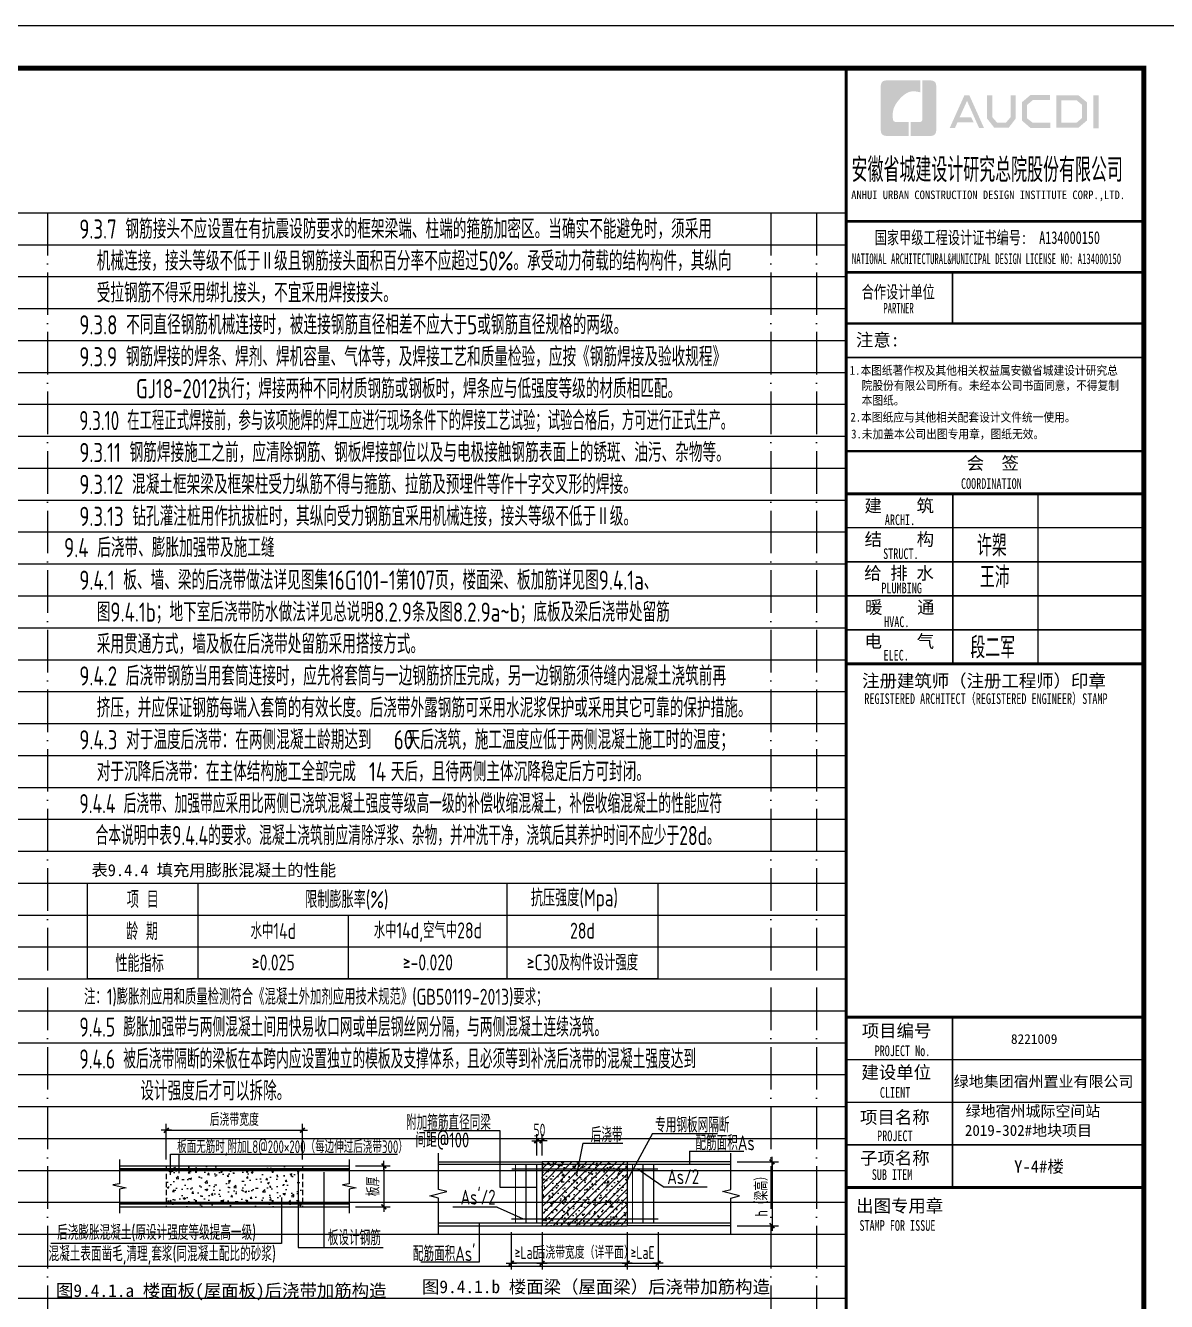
# Model space of a CAD drawing. Extents: x 826826 to 1642106, y -156213 to 399140.
# Drawn here: x 913611 to 940429, y 325363 to 355342 of the extents above; entities that cross this region are included whole.
import ezdxf
from ezdxf.enums import TextEntityAlignment as Align

# ---------------------------------------------------------------- set-up
doc = ezdxf.new("R2010")
doc.units = 0
doc.header["$LTSCALE"] = 1000
for name, pattern in [('D1', [14, 10, -2, 0, -2]), ('DASHED', [0.75, 0.5, -0.25]), ('HIDDEN2', [0.1875, 0.125, -0.0625])]:
    doc.linetypes.add(name, pattern=pattern)
doc.layers.get('0').update_dxf_attribs({"linetype": 'CONTINUOUS'})
doc.layers.get('DEFPOINTS').update_dxf_attribs({"linetype": 'CONTINUOUS'})
for name, color, linetype in [('C-SHET-TTLB', 11, 'CONTINUOUS'), ('PUB_TITLE', 4, 'CONTINUOUS'), ('S-DETL-DIM', 151, 'CONTINUOUS'), ('S-DETL-HATCH', 253, 'CONTINUOUS'), ('S-DETL-LINE1', 2, 'CONTINUOUS'), ('S-DETL-RBAR', 1, 'CONTINUOUS'), ('S-DETL-TEXT', 7, 'CONTINUOUS'), ('图签文字', 4, 'CONTINUOUS'), ('水平筋标注', 7, 'CONTINUOUS')]:
    doc.layers.add(name, color=color, linetype=linetype)
for name, color, linetype, lineweight in [('S-1-TEXT', 7, 'CONTINUOUS', 18), ('S-1-修改', 23, 'CONTINUOUS', 18), ('图框', 9, 'CONTINUOUS', 18), ('图签', 147, 'CONTINUOUS', 18)]:
    doc.layers.add(name, color=color, linetype=linetype, lineweight=lineweight)
doc.styles.add('HT', font='simhei.ttf')
doc.styles.add('TS', font='tssdeng.shx', dxfattribs={"width": 0.7, "bigfont": 'tssdchn.shx'})
doc.styles.add('TSSD_Label', font='Tssdeng.shx', dxfattribs={"width": 0.7, "bigfont": 'hztxt.shx'})
doc.styles.add('宋体', font='', dxfattribs={"height": 50})
doc.styles.add('建筑图签-1', font='simhei.ttf', dxfattribs={"width": 0.7})
doc.styles.add('建筑图签-2', font='TXT.shx', dxfattribs={"width": 0.5, "bigfont": 'HZTXT.shx'})
doc.styles.add('黑体', font='simhei.ttf')
doc.styles.get('宋体').set_extended_font_data('SimSun')
doc.dimstyles.new('DIM25', dxfattribs={"dimtxt": 300, "dimasz": 0.8, "dimexe": 150, "dimexo": 150, "dimgap": 100, "dimtad": 1, "dimdec": 0, "dimlfac": 0.25, "dimrnd": 1, "dimzin": 0, "dimdsep": 46, "dimtxsty": 'TS', "dimblk": '_DIMX', "dimcen": 0, "dimclrd": 256, "dimclre": 256, "dimclrt": 43, "dimadec": 1, "dimazin": 0, "dimtfac": 1, "dimtdec": 0, "dimtix": 1, "dimtmove": 2, "dimatfit": 3, "dimldrblk": 'ARCHTICK', "dimfxl": 0, "dimtolj": 1, "dimtzin": 1, "dimarcsym": 0})

# ---------------------------------------------------------------- blocks, each defined once
blk = doc.blocks.new('_DIMX')
blk.add_line((-150, 0), (150, 0))
at = {"const_width": 50}
blk.add_lwpolyline([(-70, -70), (70, 70)], dxfattribs=at)
blk = doc.blocks.new('*D944')
at = {"layer": 'DEFPOINTS', "color": 0}
for p in [(920119, 329385), (916919, 328547), (920119, 328547)]:
    blk.add_point(p, dxfattribs=at)
at = {"layer": 'S-DETL-DIM', "lineweight": -2}
for p, q in [((916919, 328697), (916919, 329535)), ((920119, 328697), (920119, 329535)), ((916920, 329385), (920119, 329385))]:
    blk.add_line(p, q, dxfattribs=at)
at = {"layer": 'S-DETL-DIM', "lineweight": -2, "xscale": 0.8, "yscale": 0.8, "zscale": 0.8, "rotation": 180}
blk.add_blockref('_DIMX', (916919, 329385), dxfattribs=at)
at = {"layer": 'S-DETL-DIM', "lineweight": -2, "xscale": 0.8, "yscale": 0.8, "zscale": 0.8}
blk.add_blockref('_DIMX', (920119, 329385), dxfattribs=at)
at = {"layer": 'S-DETL-DIM', "color": 43, "insert": (918519, 329635), "char_height": 300, "attachment_point": 5, "style": 'TS'}
blk.add_mtext('\\A1;后浇带宽度', dxfattribs=at)
blk = doc.blocks.new('_ArchTick')
at = {"color": 0, "linetype": 'ByBlock', "const_width": 0.15}
blk.add_lwpolyline([(-0.5, -0.5), (0.5, 0.5)], dxfattribs=at)
blk = doc.blocks.new('*D963')
at = {"layer": 'DEFPOINTS', "color": 0}
for p in [(921219, 328547), (921219, 327587), (922033, 327587)]:
    blk.add_point(p, dxfattribs=at)
at = {"layer": 'S-DETL-DIM', "lineweight": -2}
for p, q in [((921369, 328547), (922183, 328547)), ((922033, 328546), (922033, 327587)), ((921369, 327587), (922183, 327587))]:
    blk.add_line(p, q, dxfattribs=at)
at = {"layer": 'S-DETL-DIM', "lineweight": -2, "xscale": 0.8, "yscale": 0.8, "zscale": 0.8}
for p, rotation in [((922033, 328547), 90), ((922033, 327587), 270)]:
    blk.add_blockref('_DIMX', p, dxfattribs=dict(at, rotation=rotation))
at = {"layer": 'S-DETL-DIM', "color": 43, "insert": (921783, 328067), "char_height": 300, "attachment_point": 5, "rotation": 90, "style": 'TS'}
blk.add_mtext('\\A1;板厚', dxfattribs=at)
blk = doc.blocks.new('*D964')
at = {"layer": 'DEFPOINTS', "color": 0}
for p in [(925753, 327144), (927753, 327144), (925753, 326262)]:
    blk.add_point(p, dxfattribs=at)
at = {"layer": 'S-DETL-DIM', "lineweight": -2}
for p, q in [((925753, 326994), (925753, 326112)), ((927753, 326994), (927753, 326112)), ((925752, 326262), (925751, 326262)), ((927753, 326262), (925753, 326262)), ((927753, 326262), (927754, 326262))]:
    blk.add_line(p, q, dxfattribs=at)
at = {"layer": 'S-DETL-DIM', "lineweight": -2, "xscale": 0.8, "yscale": 0.8, "zscale": 0.8}
blk.add_blockref('_DIMX', (925753, 326262), dxfattribs=at)
at = {"layer": 'S-DETL-DIM', "lineweight": -2, "xscale": 0.8, "yscale": 0.8, "zscale": 0.8, "rotation": 180}
blk.add_blockref('_DIMX', (927753, 326262), dxfattribs=at)
at = {"layer": 'S-DETL-DIM', "color": 43, "insert": (926753, 326512), "char_height": 300, "attachment_point": 5, "style": 'TS'}
blk.add_mtext('\\A1;后浇带宽度（详平面）', dxfattribs=at)
blk = doc.blocks.new('*D965')
at = {"layer": 'DEFPOINTS', "color": 0}
for p in [(930190, 328644), (930190, 327144), (931157, 327144)]:
    blk.add_point(p, dxfattribs=at)
at = {"layer": 'S-DETL-DIM', "lineweight": -2}
for p, q in [((930340, 328644), (931307, 328644)), ((931157, 328643), (931157, 327145)), ((930340, 327144), (931307, 327144))]:
    blk.add_line(p, q, dxfattribs=at)
at = {"layer": 'S-DETL-DIM', "lineweight": -2, "xscale": 0.8, "yscale": 0.8, "zscale": 0.8}
for p, rotation in [((931157, 328644), 90), ((931157, 327144), 270)]:
    blk.add_blockref('_DIMX', p, dxfattribs=dict(at, rotation=rotation))
at = {"layer": 'S-DETL-DIM', "color": 43, "insert": (930907, 327894), "char_height": 300, "attachment_point": 5, "rotation": 90, "style": 'TS'}
blk.add_mtext('\\A1;h（梁高）', dxfattribs=at)
blk = doc.blocks.new('*D966')
at = {"layer": 'DEFPOINTS', "color": 0}
for p in [(925028, 327144), (925753, 327144), (925028, 326262)]:
    blk.add_point(p, dxfattribs=at)
at = {"layer": 'S-DETL-DIM', "lineweight": -2}
for p, q in [((925028, 326994), (925028, 326112)), ((925753, 326994), (925753, 326112)), ((925027, 326262), (925026, 326262)), ((925753, 326262), (925028, 326262)), ((925753, 326262), (925754, 326262))]:
    blk.add_line(p, q, dxfattribs=at)
at = {"layer": 'S-DETL-DIM', "lineweight": -2, "xscale": 0.8, "yscale": 0.8, "zscale": 0.8}
blk.add_blockref('_DIMX', (925028, 326262), dxfattribs=at)
at = {"layer": 'S-DETL-DIM', "lineweight": -2, "xscale": 0.8, "yscale": 0.8, "zscale": 0.8, "rotation": 180}
blk.add_blockref('_DIMX', (925753, 326262), dxfattribs=at)
at = {"layer": 'S-DETL-DIM', "color": 43, "insert": (925390, 326512), "char_height": 300, "attachment_point": 5, "style": 'TS'}
blk.add_mtext('\\A1;≥LaE', dxfattribs=at)
blk = doc.blocks.new('*D967')
at = {"layer": 'DEFPOINTS', "color": 0}
for p in [(925753, 329140), (925628, 328644), (925753, 328644)]:
    blk.add_point(p, dxfattribs=at)
at = {"layer": 'S-DETL-DIM', "lineweight": -2}
for p, q in [((925628, 328794), (925628, 329290)), ((925753, 328794), (925753, 329290)), ((925627, 329140), (925626, 329140)), ((925628, 329140), (925753, 329140)), ((925753, 329140), (925754, 329140))]:
    blk.add_line(p, q, dxfattribs=at)
at = {"layer": 'S-DETL-DIM', "lineweight": -2, "xscale": 0.8, "yscale": 0.8, "zscale": 0.8}
blk.add_blockref('_DIMX', (925628, 329140), dxfattribs=at)
at = {"layer": 'S-DETL-DIM', "lineweight": -2, "xscale": 0.8, "yscale": 0.8, "zscale": 0.8, "rotation": 180}
blk.add_blockref('_DIMX', (925753, 329140), dxfattribs=at)
at = {"layer": 'S-DETL-DIM', "color": 43, "insert": (925690, 329390), "char_height": 300, "attachment_point": 5, "style": 'TS'}
blk.add_mtext('\\A1;50', dxfattribs=at)
blk = doc.blocks.new('*D968')
at = {"layer": 'DEFPOINTS', "color": 0}
for p in [(927753, 327144), (928478, 327144), (928478, 326262)]:
    blk.add_point(p, dxfattribs=at)
at = {"layer": 'S-DETL-DIM', "lineweight": -2}
for p, q in [((927753, 326994), (927753, 326112)), ((928478, 326994), (928478, 326112)), ((927752, 326262), (927751, 326262)), ((927753, 326262), (928478, 326262)), ((928478, 326262), (928479, 326262))]:
    blk.add_line(p, q, dxfattribs=at)
at = {"layer": 'S-DETL-DIM', "lineweight": -2, "xscale": 0.8, "yscale": 0.8, "zscale": 0.8}
blk.add_blockref('_DIMX', (927753, 326262), dxfattribs=at)
at = {"layer": 'S-DETL-DIM', "lineweight": -2, "xscale": 0.8, "yscale": 0.8, "zscale": 0.8, "rotation": 180}
blk.add_blockref('_DIMX', (928478, 326262), dxfattribs=at)
at = {"layer": 'S-DETL-DIM', "color": 43, "insert": (928115, 326512), "char_height": 300, "attachment_point": 5, "style": 'TS'}
blk.add_mtext('\\A1;≥LaE', dxfattribs=at)
blk = doc.blocks.new('院标1')
h = blk.add_hatch(color=150)
h.dxf.hatch_style = 1
edge = h.paths.add_edge_path()
edge.add_spline(control_points=[(116373, 648379), (116379, 648379), (116382, 648379), (116391, 648379), (116391, 648379), (116391, 648379), (116616, 648379), (116616, 648379), (116616, 648379), (116616, 648379), (116616, 648054), (116616, 648054), (116616, 648054), (116616, 648054), (116108, 648054), (116108, 648054), (116108, 648054), (116028, 648054), (115963, 648111), (115963, 648199), (115963, 648199), (115963, 648199), (115963, 649215), (115963, 649215), (115963, 649215), (115963, 649295), (116018, 649360), (116108, 649360), (116108, 649360), (116108, 649360), (116897, 649360), (116897, 649360), (116897, 649360), (116897, 649360), (116897, 649080), (116897, 649080), (116897, 649080), (116897, 649080), (116566, 649140), (116356, 648859), (116356, 648859), (116245, 648719), (116240, 648545), (116247, 648466), (116247, 648466), (116254, 648386), (116247, 648466), (116247, 648466), (116247, 648466), (116247, 648466), (116258, 648374), (116373, 648379)], knot_values=[0, 0, 0, 0, 0.071429, 0.071429, 0.071429, 0.107143, 0.142857, 0.142857, 0.142857, 0.178571, 0.214286, 0.214286, 0.214286, 0.25, 0.285714, 0.285714, 0.285714, 0.321429, 0.357143, 0.357143, 0.357143, 0.392857, 0.428571, 0.428571, 0.428571, 0.464286, 0.5, 0.5, 0.5, 0.535714, 0.571429, 0.571429, 0.571429, 0.607143, 0.642857, 0.642857, 0.642857, 0.678571, 0.714286, 0.714286, 0.714286, 0.75, 0.785714, 0.785714, 0.785714, 0.821429, 0.857143, 0.857143, 0.857143, 0.928571, 1, 1, 1, 1], degree=3, periodic=0)
h = blk.add_hatch(color=150)
h.dxf.hatch_style = 1
edge = h.paths.add_edge_path()
edge.add_spline(control_points=[(117268, 649215), (117268, 649215), (117268, 648199), (117268, 648199), (117268, 648199), (117268, 648114), (117212, 648054), (117123, 648054), (117123, 648054), (117123, 648054), (116663, 648054), (116663, 648054), (116663, 648054), (116663, 648054), (116663, 648379), (116663, 648379), (116663, 648379), (116663, 648379), (116865, 648379), (116865, 648379), (116865, 648379), (116907, 648379), (116941, 648413), (116941, 648455), (116941, 648455), (116941, 648455), (116941, 649360), (116941, 649360), (116941, 649360), (116941, 649360), (117123, 649360), (117123, 649360), (117123, 649360), (117204, 649360), (117268, 649306), (117268, 649215)], knot_values=[0, 0, 0, 0, 0.1, 0.1, 0.1, 0.15, 0.2, 0.2, 0.2, 0.25, 0.3, 0.3, 0.3, 0.35, 0.4, 0.4, 0.4, 0.45, 0.5, 0.5, 0.5, 0.55, 0.6, 0.6, 0.6, 0.65, 0.7, 0.7, 0.7, 0.75, 0.8, 0.8, 0.8, 0.9, 1, 1, 1, 1], degree=3, periodic=0)
blk = doc.blocks.new('20210804.19142487')
at = {"layer": 'PUB_TITLE'}
h = blk.add_hatch(color=147, dxfattribs=at)
h.paths.add_polyline_path([(5834, 56758), (5959, 56758), (5959, 55988), (5834, 55988)])
h.paths.add_polyline_path([(5081, 56642), (5081, 56116), (5441, 56116), (5566, 56223), (5566, 56541), (5445, 56642)], flags=16)
h.paths.add_polyline_path([(4963, 56760), (4963, 55998), (5485, 55998), (5684, 56168), (5684, 56596), (5488, 56760)])
h.paths.add_polyline_path([(4820, 56764), (4820, 56648), (4413, 56648), (4280, 56537), (4280, 56218), (4413, 56115), (4822, 56115), (4822, 55993), (4358, 55993), (4156, 56168), (4156, 56596), (4354, 56764)])
h.paths.add_polyline_path([(3337, 56762), (3458, 56762), (3458, 56251), (3572, 56120), (3782, 56120), (3896, 56251), (3896, 56762), (4010, 56762), (4010, 56214), (3846, 55997), (3508, 55997), (3337, 56216)])
h.paths.add_polyline_path([(2805, 56760), (2922, 56760), (3264, 55996), (3148, 55996), (2867, 56630), (2692, 56242), (2963, 56242), (3024, 56127), (2643, 56127), (2584, 55994), (2461, 55994)])
at = {"layer": '图框'}
for p, q in [((25, 53800), (7025, 53800)), ((25, 53800), (7025, 53800)), ((25, 52600), (7025, 52600))]:
    blk.add_line(p, q, dxfattribs=at)
for points, const_width in [([(25, 0), (25, 57400)], 70), ([(25, 53800), (7025, 53800)], 60), ([(25, 52600), (7025, 52600)], 60), ([(25, 52600), (7025, 52600)], 60), ([(2525, 52600), (2525, 51400)], 35), ([(25, 51400), (7025, 51400)], 60), ([(25, 51400), (7025, 51400)], 60), ([(25, 50599), (7025, 50599)], 35), ([(34, 48400), (7034, 48400)], 60), ([(34, 47400), (7034, 47400)], 70), ([(34, 47400), (7034, 47400)], 70), ([(2534, 47400), (2534, 43400)], 35), ([(4534, 47400), (4534, 43400)], 35), ([(34, 46600), (7034, 46600)], 35), ([(34, 45800), (7034, 45800)], 35), ([(34, 45000), (7034, 45000)], 35), ([(34, 44200), (7034, 44200)], 35), ([(34, 43400), (7034, 43400)], 70), ([(25, 35100), (7025, 35100)], 70), ([(25, 35100), (7025, 35100)], 70), ([(2525, 31100), (2525, 35100)], 35), ([(25, 34100), (7025, 34100)], 35), ([(25, 33100), (7025, 33100)], 35), ([(25, 32100), (7025, 32100)], 35), ([(7025, 31100), (25, 31100)], 70)]:
    blk.add_lwpolyline(points, dxfattribs=dict(at, const_width=const_width))
blk.add_blockref('院标1', (-115124, -592249))
at = {"layer": 'PUB_TITLE', "style": 'HT', "width": 0.88}
for s, p in [('1.本图纸著作权及其他相关权益属安徽省城建设计研究总', (111, 50193)), ('院股份有限公司所有。未经本公司书面同意，不得复制', (390, 49839)), ('本图纸。', (390, 49489)), (' 2.本图纸应与其他相关配套设计文件统一使用。 ', (0, 49092)), ('3.未加盖本公司出图专用章，图纸无效。', (143, 48698))]:
    blk.add_text(s, height=210, dxfattribs=at).set_placement(p)
at = {"layer": '图签', "color": 2, "style": '宋体'}
blk.add_text('8221009', height=229.3, dxfattribs=at).set_placement((3899, 34472))
at = {"layer": '图签', "color": 154, "style": '宋体'}
for s, height, p in [('绿地集团宿州置业有限公司', 258.01, (2555, 33462)), ('绿地宿州城际空间站', 258, (2834, 32766)), ('2019-302#地块项目', 258.01, (2817, 32311)), ('Y-4#楼', 286.7, (3974, 31448))]:
    blk.add_text(s, height=height, dxfattribs=at).set_placement(p)
at = {"layer": '图签文字', "color": 7, "style": '建筑图签-1'}
for s, height, width, p in [('安徽省城建设计研究总院股份有限公司', 500, 0.55, (153, 54777)), ('国家甲级工程设计证书编号:  A134000150', 300, 0.7, (697, 53267)), ('合作设计单位', 300, 0.7, (390, 51990))]:
    blk.add_text(s, height=height, dxfattribs=dict(at, width=width)).set_placement(p)
at = {"layer": '图签文字', "linetype": 'Continuous', "style": '建筑图签-1', "width": 0.91}
blk.add_text('ANHUI URBAN CONSTRUCTION DESIGN INSTITUTE CORP.,LTD.', height=200, dxfattribs=at).set_placement((144, 54322))
at = {"layer": '图签文字', "style": '建筑图签-1'}
for s, width, p in [('NATIONAL ARCHITECTURAL&MUNICIPAL DESIGN LICENSE NO: A134000150', 0.6, (162, 52795)), ('PARTNER', 0.6, (900, 51634)), ('COORDINATION', 0.7, (2725, 47513)), ('ARCHI.', 0.7, (935, 46662)), ('STRUCT.', 0.7, (895, 45865)), ('PLUMBING', 0.7, (854, 45058)), ('HVAC.', 0.7, (919, 44265)), ('ELEC.', 0.7, (904, 43480)), ('REGISTERED ARCHITECT（REGISTERED ENGINEER）STAMP', 0.7, (454, 42459)), ('PROJECT No.', 0.7, (695, 34185, -1799)), ('CLIENT', 0.7, (819, 33206)), ('PROJECT', 0.7, (754, 32187)), ('SUB ITEM', 0.7, (628, 31276)), ('STAMP FOR ISSUE', 0.7, (338, 30081))]:
    blk.add_text(s, height=250, dxfattribs=dict(at, width=width)).set_placement(p)
at = {"layer": '图签文字', "color": 7, "style": '建筑图签-1'}
for s, p in [('注意:', (257, 50863)), ('会  签', (2860, 47968)), ('建    筑', (455, 46967)), ('结    构', (459, 46179)), ('给 排 水', (450, 45385)), ('暖    通', (468, 44582)), ('电    气', (459, 43782)), ('注册建筑师（注册工程师）印章', (401, 42854)), ('项目编号', (393, 34632)), ('建设单位', (385, 33655)), ('项目名称', (352, 32597)), ('子项名称', (352, 31640)), ('出图专用章', (261, 30518))]:
    blk.add_text(s, height=300, dxfattribs=at).set_placement(p)
at = {"layer": '图签文字', "color": 1, "style": '建筑图签-2', "width": 0.7}
for s, p in [('许槊', (3100, 45928)), ('王沛', (3171, 45187)), ('段二军', (2946, 43532))]:
    blk.add_text(s, height=500, dxfattribs=at).set_placement(p)

msp = doc.modelspace()

# ---------------------------------------------------------------- hatches: boundary and pattern name
at = {"layer": 'S-DETL-HATCH'}
h = msp.add_hatch(dxfattribs=at)
h.set_pattern_fill('AR-CONC', color=256, scale=50, style=0)
h.set_pattern_definition([(50, (-3828308.64, 754501.76), (358.630091, -31.376067), [37.5, -412.5]), (355, (-3828308.64, 754501.76), (-69.375667, 376.096067), [30, -330]), (100.4514, (-3828278.75, 754499.15), (289.25469, 344.71977), [31.870095, -350.571056]), (46.1842, (-3828308.64, 754601.76), (533.620524, -82.759507), [56.25, -618.75]), (96.6356, (-3828264.17, 754594.86), (467.33135, 487.058935), [47.805144, -525.8565]), (351.1842, (-3828308.64, 754601.76), (467.33097, 487.0593), [45, -495]), (21, (-3828258.64, 754576.76), (298.453526, -201.309445), [37.5, -412.5]), (326, (-3828258.64, 754576.76), (121.657666, 362.575023), [30, -330]), (71.4514, (-3828233.76, 754560), (420.111314, 161.265248), [31.870095, -350.571056]), (37.5, (-3828308.64, 754501.76), (6.0799277, 166.446927), [0, -326, 0, -335, 0, -331.25]), (7.5, (-3828308.64, 754501.76), (131.534769, 197.205856), [0, -191, 0, -318.5, 0, -126.25]), (327.5, (-3828420.14, 754501.76), (266.911218, -11.277436), [0, -125, 0, -390, 0, -517.5]), (317.5, (-3828470.14, 754501.76), (291.593085, 50.052491), [0, -162.5, 0, -259, 0, -367.5])])
h.paths.add_polyline_path([(925752.57, 328643.71), (925752.57, 327143.71), (927752.57, 327143.71), (927752.57, 328643.71)])
h = msp.add_hatch(dxfattribs=at)
h.set_pattern_fill('ANSI31', color=256, scale=1000, style=0)
h.set_pattern_definition([(45, (-3828308.64, 754501.76), (-88.3883476, 88.3883476), [])])
h.paths.add_polyline_path([(925752.57, 328643.71), (925752.57, 327143.71), (927752.57, 327143.71), (927752.57, 328643.71)])
h = msp.add_hatch(dxfattribs=at)
h.set_pattern_fill('AR-CONC', color=256, scale=2.5, style=0)
h.set_pattern_definition([(50, (-736704, 215110.14), (455.46167, -39.84771), [47.625, -523.875]), (355, (-736704, 215110.14), (-88.10706, 477.64161), [38.1, -419.1]), (100.451, (-736666.05, 215106.8), (367.35625, 437.79172), [40.475, -445.225]), (46.1842, (-736704, 215237.14), (677.6976, -105.10582), [71.4375, -785.8125]), (96.6356, (-736647.5, 215228.4), (593.51059, 618.5639), [60.7125, -667.8375]), (351.184, (-736704, 215237.14), (593.5115, 618.5628), [57.15, -628.65]), (21, (-736640.5, 215205.4), (379.0372, -255.6638), [47.625, -523.875]), (326, (-736640.5, 215205.4), (154.50507, 460.46992), [38.1, -419.1]), (71.4514, (-736608.9, 215184.1), (533.54123, 204.80714), [40.475, -445.225]), (37.5, (-736704, 215110.14), (7.721508, 211.387597), [0, -414.02, 0, -425.45, 0, -420.6875]), (7.5, (-736704, 215110.14), (167.049156, 250.451437), [0, -242.57, 0, -404.495, 0, -160.3375]), (327.5, (-736845.61, 215110.14), (338.976488, -14.32186), [0, -158.75, 0, -495.3, 0, -657.225]), (317.5, (-736909.1, 215110.14), (370.322953, 63.56623), [0, -206.375, 0, -328.93, 0, -466.725])])
h.paths.add_polyline_path([(916919.43, 328466.53), (916919.43, 327666.53), (920119.43, 327666.53), (920119.43, 328466.53)])
h.paths.add_polyline_path([(916919.43, 328546.53), (916919.43, 328466.53), (920119.43, 328466.53), (920119.43, 328546.53)])
h.paths.add_polyline_path([(920119.43, 327586.53), (920119.43, 327666.53), (919421.11, 327666.53), (919421.11, 327586.53)])
h.paths.add_polyline_path([(919421.11, 327586.53), (919421.11, 327666.53), (918819.35, 327666.53), (918819.35, 327586.53)])
h.paths.add_polyline_path([(918819.35, 327586.53), (918819.35, 327666.53), (917989.54, 327666.53), (917989.54, 327586.53)])
h.paths.add_polyline_path([(917989.54, 327586.53), (917989.54, 327666.53), (916919.43, 327666.53), (916919.43, 327586.53)])
at = {"layer": 'S-DETL-RBAR'}
for points in [[(916990.44, 328408.26, -1), (917046.69, 328408.26, -1)], [(917590.44, 328408.26, -1), (917646.69, 328408.26, -1)], [(918190.44, 328408.26, -1), (918246.69, 328408.26, -1)], [(918848.42, 328408.26, 1), (918792.17, 328408.26, 1)], [(919448.42, 328408.26, 1), (919392.17, 328408.26, 1)], [(920048.42, 328408.26, 1), (919992.17, 328408.26, 1)], [(916990.44, 327723.16, 1), (917046.69, 327723.16, 1)], [(917590.44, 327723.16, 1), (917646.69, 327723.16, 1)], [(918190.44, 327723.16, 1), (918246.69, 327723.16, 1)], [(918848.42, 327723.16, -1), (918792.17, 327723.16, -1)], [(919448.42, 327723.16, -1), (919392.17, 327723.16, -1)], [(920048.42, 327723.16, -1), (919992.17, 327723.16, -1)]]:
    msp.add_hatch(color=1, dxfattribs=at).paths.add_polyline_path(points)

# ---------------------------------------------------------------- linework, layer by layer
at = {"layer": 'C-SHET-TTLB'}
msp.add_lwpolyline([(940898.73, 355342.46), (940898.73, 295942.46), (856798.73, 295942.46), (856798.73, 355342.46)], close=True, dxfattribs=at)
at = {"layer": 'C-SHET-TTLB', "const_width": 120}
msp.add_lwpolyline([(858638.73, 354342.46), (939898.73, 354342.46), (939898.73, 296942.46), (858638.73, 296942.46)], close=True, dxfattribs=at)
at = {"layer": 'DEFPOINTS', "color": 252}
for p, q in [((858638.73, 350942.46), (932898.73, 350942.46)), ((858638.73, 350192.46), (932898.73, 350192.46)), ((858638.73, 349442.46), (932898.73, 349442.46)), ((858638.73, 348692.46), (932898.73, 348692.46)), ((858638.73, 347942.46), (932898.73, 347942.46)), ((858638.73, 347192.46), (932898.73, 347192.46)), ((858638.73, 346442.46), (932898.73, 346442.46)), ((858638.73, 345692.46), (932898.73, 345692.46)), ((858638.73, 344942.46), (932898.73, 344942.46)), ((858638.73, 344192.46), (932898.73, 344192.46)), ((858638.73, 343442.46), (932898.73, 343442.46)), ((858638.73, 342692.46), (932898.73, 342692.46)), ((858638.73, 341942.46), (932898.73, 341942.46)), ((858638.73, 341192.46), (932898.73, 341192.46)), ((858638.73, 340442.46), (932898.73, 340442.46)), ((858638.73, 339692.46), (932898.73, 339692.46)), ((858638.73, 338942.46), (932898.73, 338942.46)), ((858638.73, 338192.46), (932898.73, 338192.46)), ((858638.73, 337442.46), (932898.73, 337442.46)), ((858638.73, 336692.46), (932898.73, 336692.46)), ((858638.73, 335942.46), (932898.73, 335942.46)), ((858638.73, 335192.46), (932898.73, 335192.46)), ((858638.73, 334442.46), (932898.73, 334442.46)), ((858638.73, 333692.46), (932898.73, 333692.46)), ((858638.73, 332942.46), (932898.73, 332942.46)), ((858638.73, 332192.46), (932898.73, 332192.46)), ((858638.73, 331442.46), (932898.73, 331442.46)), ((858638.73, 330692.46), (932898.73, 330692.46)), ((858638.73, 329942.46), (932898.73, 329942.46)), ((858638.73, 329192.46), (932898.73, 329192.46)), ((858638.73, 328442.46), (932898.73, 328442.46)), ((858638.73, 327692.46), (932898.73, 327692.46)), ((858638.73, 326942.46), (932898.73, 326942.46)), ((858638.73, 326192.46), (932898.73, 326192.46)), ((858638.73, 325442.46), (932898.73, 325442.46))]:
    msp.add_line(p, q, dxfattribs=at)
at = {"layer": 'DEFPOINTS', "color": 252, "linetype": 'D1', "ltscale": 0.1}
for p, q in [((914126.73, 350942.46), (914126.73, 296942.46)), ((931126.73, 350942.46), (931126.73, 296942.46)), ((932198.73, 350942.46), (932198.73, 296942.46))]:
    msp.add_line(p, q, dxfattribs=at)
at = {"layer": 'S-1-TEXT', "color": 2}
for p, q in [((917665.79, 332942.46), (917665.79, 335192.46)), ((924931.42, 332942.46), (924931.42, 335192.46)), ((915064.23, 334442.46), (928470.48, 334442.46)), ((921204.85, 332942.46), (921204.85, 334442.46)), ((915064.23, 333692.46), (928470.48, 333692.46))]:
    msp.add_line(p, q, dxfattribs=at)
msp.add_lwpolyline([(928470.48, 335192.46), (928470.48, 332942.46), (915064.23, 332942.46), (915064.23, 335192.46), (928470.48, 335192.46)], dxfattribs=at)
at = {"layer": 'S-DETL-DIM'}
for p, q in [((915819.43, 328696.53), (915819.43, 328129.02)), ((921221.22, 328696.53), (921221.22, 328129.02)), ((915819.43, 328129.02), (915660.02, 328102.61)), ((915660.02, 328102.61), (915978.84, 328030.46)), ((915978.84, 328030.46), (915819.43, 328004.05)), ((915819.43, 328004.05), (915819.43, 327436.53)), ((921221.22, 328129.02), (921061.81, 328102.61)), ((921061.81, 328102.61), (921380.63, 328030.46)), ((921380.63, 328030.46), (921221.22, 328004.05)), ((921221.22, 328004.05), (921221.22, 327436.53))]:
    msp.add_line(p, q, dxfattribs=at)
at = {"layer": 'S-DETL-DIM', "linetype": 'ByBlock'}
for points in [[(923315.07, 326943.71), (923315.07, 327793.71), (923115.07, 327843.71), (923515.07, 327943.71), (923315.07, 327993.71), (923315.07, 328843.71)], [(930190.07, 326943.71), (930190.07, 327793.71), (930390.07, 327843.71), (929990.07, 327943.71), (930190.07, 327993.71), (930190.07, 328843.71)]]:
    msp.add_lwpolyline(points, dxfattribs=at)
at = {"layer": 'S-DETL-LINE1', "linetype": 'ByBlock'}
for p, q in [((923315.07, 328643.71), (925752.57, 328643.71)), ((925752.57, 328643.71), (925752.57, 327143.71)), ((927752.57, 328643.71), (925752.57, 328643.71)), ((930190.07, 328643.71), (927752.57, 328643.71)), ((927752.57, 328643.71), (927752.57, 327143.71)), ((923315.07, 327143.71), (925752.57, 327143.71)), ((925752.57, 327143.71), (927752.57, 327143.71)), ((930190.07, 327143.71), (927752.57, 327143.71))]:
    msp.add_line(p, q, dxfattribs=at)
at = {"layer": 'S-DETL-LINE1'}
for p, q in [((915819.43, 328546.53), (921221.22, 328546.53)), ((915819.43, 327586.53), (921221.22, 327586.53))]:
    msp.add_line(p, q, dxfattribs=at)
at = {"layer": 'S-DETL-LINE1', "color": 252, "linetype": 'HIDDEN2'}
for p, q in [((916919.43, 328546.53), (916919.43, 327586.53)), ((920119.43, 328546.53), (920119.43, 327586.53))]:
    msp.add_line(p, q, dxfattribs=at)
at = {"layer": 'S-DETL-RBAR', "const_width": 30}
for points in [[(923315.07, 328583.71), (930190.07, 328583.71)], [(925127.57, 328583.71), (925127.57, 327203.71)], [(925377.57, 328583.71), (925377.57, 327203.71)], [(925627.57, 328583.71), (925627.57, 327203.71)], [(927877.57, 328583.71), (927877.57, 327203.71)], [(928127.57, 328583.71), (928127.57, 327203.71)], [(928377.57, 328583.71), (928377.57, 327203.71)], [(925034.05, 328477.71), (928479.14, 328477.71)], [(923315.07, 327203.71), (930190.07, 327203.71)], [(925031.26, 327300.71), (928481.72, 327300.71)]]:
    msp.add_lwpolyline(points, dxfattribs=at)
at = {"layer": 'S-DETL-RBAR', "color": 1, "const_width": 60}
for points in [[(915819.43, 328466.53), (921221.22, 328466.53)], [(915819.43, 327666.53), (921221.22, 327666.53)]]:
    msp.add_lwpolyline(points, dxfattribs=at)
at = {"layer": 'S-DETL-TEXT'}
for p, q in [((924763.77, 329371.99), (922976.9, 329371.99)), ((926713.74, 329081.26), (926559.49, 328338.58)), ((926713.74, 329081.26), (927652.08, 329081.26)), ((929217.23, 328893.1), (930494.01, 328893.1)), ((929217.23, 328893.1), (929217.23, 328583.71)), ((920021.05, 328407.25), (920021.05, 326631.39)), ((920622.81, 328399.82), (920622.81, 326631.39)), ((928597.7, 328057.31), (929633.95, 328057.31)), ((919627.32, 327802.38), (919627.32, 326728.46)), ((924694.85, 327576.24), (923658.6, 327576.24)), ((924274.47, 327203.71), (924274.47, 326289.62)), ((919627.32, 326728.46), (914204.11, 326728.46)), ((920021.05, 326631.39), (922014.31, 326631.39)), ((924274.47, 326289.62), (922900.36, 326289.62))]:
    msp.add_line(p, q, dxfattribs=at)
at = {"layer": 'S-DETL-TEXT', "color": 0}
for p, q in [((924763.77, 328043.71), (924763.77, 329371.99)), ((928344.5, 329313.27), (927752.57, 328212.51)), ((928344.5, 329313.27), (929876.42, 329313.27)), ((917017.42, 328825.52), (922352.52, 328825.52)), ((917017.42, 328337.17), (917017.42, 328825.52)), ((917218.72, 328378.3), (917218.72, 328825.52)), ((928597.7, 328057.31), (927983.76, 328477.71)), ((925627.57, 328043.71), (924763.77, 328043.71)), ((924694.85, 327576.24), (925308.78, 327300.71))]:
    msp.add_line(p, q, dxfattribs=at)

# ---------------------------------------------------------------- block references
at = {"layer": '水平筋标注'}
msp.add_blockref('20210804.19142487', (932873.58, 296942.46), dxfattribs=at)

# ---------------------------------------------------------------- texts
at = {"layer": 'S-1-TEXT', "style": 'TS'}
for s, width, p in [('9.3.7 钢筋接头不应设置在有抗震设防要求的框架梁端、柱端的箍筋加密区。当确实不能避免时，须采用', 0.75, (914875.78, 350334.89)), ('  机械连接，接头等级不低于Ⅱ级且钢筋接头面积百分率不应超过50%%%。承受动力荷载的结构构件，其纵向', 0.75, (914875.78, 349584.89)), ('  受拉钢筋不得采用绑扎接头，不宜采用焊接接头。', 0.75, (914875.78, 348834.89)), ('9.3.8 不同直径钢筋机械连接时，被连接钢筋直径相差不应大于5或钢筋直径规格的两级。', 0.75, (914875.78, 348084.89)), ('9.3.9 钢筋焊接的焊条、焊剂、焊机容量、气体等，及焊接工艺和质量检验，应按《钢筋焊接及验收规程》', 0.75, (914875.78, 347334.89)), ('  GJ18-2012执行；焊接两种不同材质钢筋或钢板时，焊条应与低强度等级的材质相匹配。', 0.75, (915797.9, 346584.89)), ('9.3.10 在工程正式焊接前，参与该项施焊的焊工应进行现场条件下的焊接工艺试验；试验合格后，方可进行正式生产。', 0.68, (914875.78, 345834.89)), ('9.3.11 钢筋焊接施工之前，应清除钢筋、钢板焊接部位以及与电极接触钢筋表面上的锈斑、油污、杂物等。', 0.75, (914875.78, 345084.89)), ('9.3.12 混凝土框架梁及框架柱受力纵筋不得与箍筋、拉筋及预埋件等作十字交叉形的焊接。', 0.75, (914875.78, 344334.89)), ('9.3.13 钻孔灌注桩用作抗拔桩时，其纵向受力钢筋宜采用机械连接，接头等级不低于Ⅱ级。', 0.75, (914875.78, 343584.89)), ('9.4 后浇带、膨胀加强带及施工缝', 0.75, (914518, 342850.06)), ('9.4.1 板、墙、梁的后浇带做法详见图集16G101-1第107页，楼面梁、板加筋详见图9.4.1a、\x8f', 0.75, (914875.78, 342084.89)), ('  图9.4.1b；地下室后浇带防水做法详见总说明8.2.9条及图8.2.9a~b；底板及梁后浇带处留筋', 0.75, (914875.78, 341334.89)), ('  采用贯通方式，墙及板在后浇带处留筋采用搭接方式。', 0.75, (914875.78, 340584.89)), ('9.4.2 后浇带钢筋当用套筒连接时，应先将套筒与一边钢筋挤压完成，另一边钢筋须待缝内混凝土浇筑前再', 0.75, (914875.78, 339834.89)), ('  挤压，并应保证钢筋每端入套筒的有效长度。后浇带外露钢筋可采用水泥浆保护或采用其它可靠的保护措施。', 0.75, (914875.78, 339084.89)), ('9.4.3 对于温度后浇带：在两侧混凝土龄期达到    天后浇筑，施工温度应低于两侧混凝土施工时的温度；', 0.75, (914875.78, 338334.89)), ('  对于沉降后浇带：在主体结构施工全部完成    天后，且待两侧主体沉降稳定后方可封闭。', 0.75, (914875.78, 337584.89)), ('9.4.4 后浇带、加强带应采用比两侧已浇筑混凝土强度等级高一级的补偿收缩混凝土，补偿收缩混凝土的性能应符', 0.7, (914875.78, 336834.89)), ('  合本说明中表9.4.4的要求。混凝土浇筑前应清除浮浆、杂物，并冲洗干净，浇筑后其养护时间不应少于28d。', 0.7, (914875.78, 336084.89)), ('9.4.5 膨胀加强带与两侧混凝土间用快易收口网或单层钢丝网分隔，与两侧混凝土连续浇筑。', 0.7, (914875.78, 331584.89)), ('9.4.6 被后浇带隔断的梁板在本跨内应设置独立的模板及支撑体系，且必须等到补浇后浇带的混凝土强度达到', 0.7, (914875.78, 330834.89)), ('       设计强度后才可以拆除。', 0.75, (914875.78, 330084.89))]:
    msp.add_text(s, height=450, dxfattribs=dict(at, width=width)).set_placement(p)
at = {"layer": 'S-1-TEXT', "style": '黑体'}
msp.add_text('表9.4.4 填充用膨胀混凝土的性能', height=281.25, dxfattribs=at).set_placement((915161.04, 335356.22))
at = {"layer": 'S-1-TEXT', "linetype": 'DASHED', "style": 'TS', "width": 0.75}
for s, height, p in [('项 目', 400, (915991.3, 334606.53)), ('限制膨胀率(%%%)', 400, (920183.27, 334606.53)), ('抗压强度(Mpa)', 400, (925488.69, 334647.09)), ('龄 期', 400, (915973.86, 333856.53)), ('性能指标', 400, (915723.48, 333106.53)), ('注：1)膨胀剂应用和质量检测符合《混凝土外加剂应用技术规范》(GB50119-2013)要求；', 375, (914986.7, 332334.89))]:
    msp.add_text(s, height=height, dxfattribs=at).set_placement(p)
at = {"layer": 'S-1-TEXT', "style": 'TS', "width": 0.75}
for s, p in [('水中14d', (919435.32, 333879.96)), ('水中14d,空气中28d', (923068.13, 333894.39)), ('28d', (926700.95, 333887.17)), ('≥0.025', (919435.32, 333139.79)), ('≥-0.020', (923068.13, 333141.26)), ('≥C30及构件设计强度', (926700.95, 333139.79))]:
    msp.add_text(s, height=375, dxfattribs=at).set_placement(p, align=Align.CENTER)
at = {"layer": 'S-1-修改', "color": 0, "style": 'TS', "width": 0.75}
for s, p in [('60', (922268.07, 338334.89)), ('14', (921683.64, 337584.89))]:
    msp.add_text(s, height=450, dxfattribs=at).set_placement(p)
at = {"layer": 'S-DETL-TEXT', "style": 'TS', "width": 0.75}
for s, p in [('附加箍筋直径同梁', (922554.74, 329394.7)), ('后浇带', (926895.81, 329103.97)), ('专用钢板网隔断', (928411.34, 329335.98)), ('间距@100', (922776.71, 328982.43)), ('配筋面积As', (929356.41, 328915.8)), ('As/2', (928695.2, 328119.47)), ("As'/2", (923838.04, 327638.4)), ('后浇膨胀混凝土(原设计强度等级提高一级)', (914354.31, 326808.95)), ('板设计钢筋', (920716.54, 326684.38)), ('混凝土表面凿毛,清理,套浆(同混凝土配比的砂浆)', (914151.43, 326308.84)), ("配筋面积As'", (922715.21, 326312.33))]:
    msp.add_text(s, height=350, dxfattribs=at).set_placement(p)
at = {"layer": 'S-DETL-TEXT', "color": 0, "style": 'TSSD_Label', "width": 0.65}
msp.add_text('板面无筋时,附加L8@200×200（每边伸过后浇带300）', height=300, dxfattribs=at).set_placement((917174.2, 328848.22))
at = {"layer": 'S-DETL-TEXT', "style": '黑体'}
msp.add_text('图9.4.1.b 楼面梁（屋面梁）后浇带加筋构造', height=300, dxfattribs=at).set_placement((922929.03, 325558.63))
msp.add_text('图9.4.1.a 楼面板(屋面板)后浇带加筋构造', height=300, dxfattribs=at).set_placement((918211.76, 325600.97), align=Align.MIDDLE)

# ---------------------------------------------------------------- dimensions: what is measured, and where the dimension line sits
at = {"layer": 'S-DETL-DIM'}
for base, p1, p2, text, picture, middle in [((920119.43, 329384.64), (916919.43, 328546.53), (920119.43, 328546.53), '后浇带宽度', '*D944', (918519.43, 329634.64)), ((925752.57, 329139.88), (925627.57, 328643.71), (925752.57, 328643.71), '50', '*D967', (925690.07, 329389.88)), ((925752.57, 326262.12), (927752.57, 327143.71), (925752.57, 327143.71), '后浇带宽度（详平面）', '*D964', (926752.57, 326512.12)), ((925027.57, 326262.12), (925752.57, 327143.71), (925027.57, 327143.71), '≥LaE', '*D966', (925390.07, 326512.12))]:
    dim = msp.add_linear_dim(base=base, p1=p1, p2=p2, text=text, dimstyle='DIM25', dxfattribs=at)
    dim.commit()
    dim.dimension.update_dxf_attribs({"geometry": picture, "text_midpoint": middle})
for base, p1, p2, angle, text, picture, middle in [((922033.13, 327586.53), (921219.43, 328546.53), (921219.43, 327586.53), 90, '板厚', '*D963', (921783.13, 328066.53)), ((931157.37, 327143.71), (930190.07, 328643.71), (930190.07, 327143.71), 90, 'h（梁高）', '*D965', (930907.37, 327893.71)), ((928477.57, 326262.12), (927752.57, 327143.71), (928477.57, 327143.71), 180, '≥LaE', '*D968', (928115.07, 326512.12))]:
    dim = msp.add_linear_dim(base=base, p1=p1, p2=p2, angle=angle, text=text, dimstyle='DIM25', dxfattribs=at)
    dim.commit()
    dim.dimension.update_dxf_attribs({"geometry": picture, "text_midpoint": middle})

doc.saveas('drawing.dxf')
